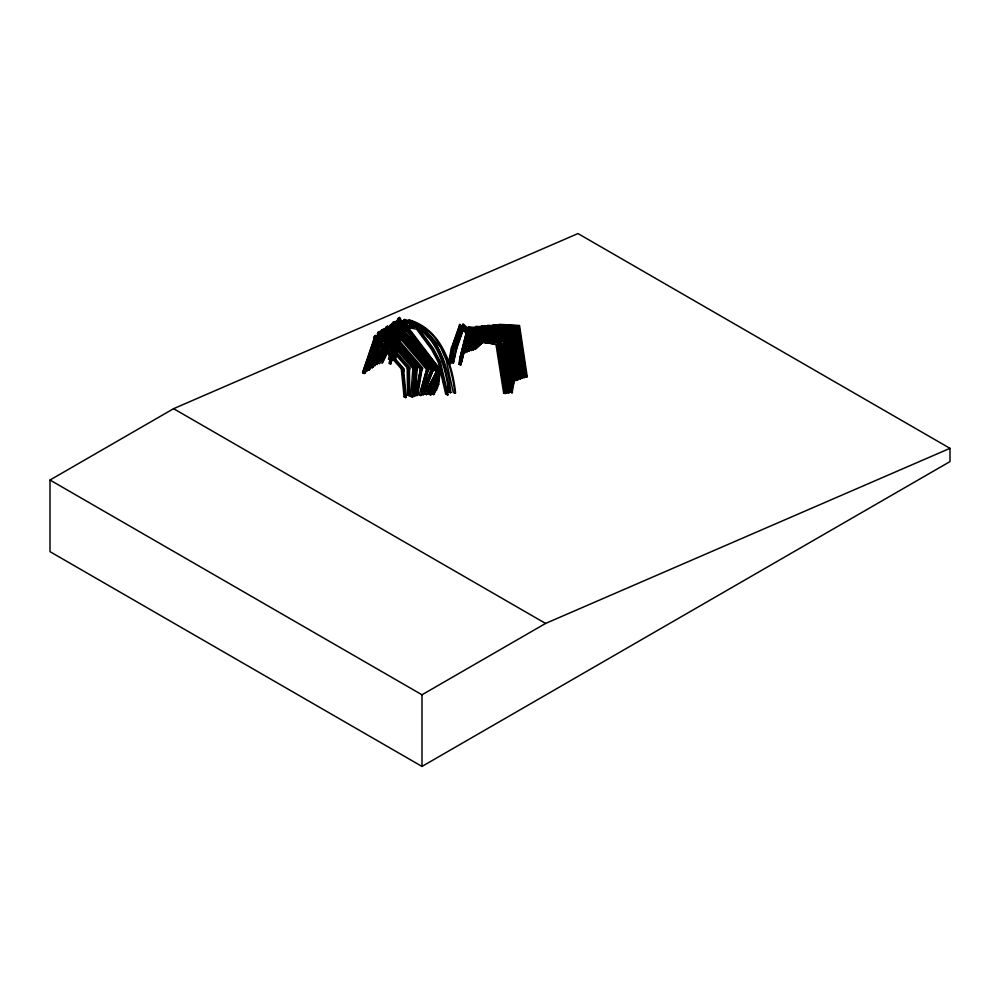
<?xml version="1.0" encoding="UTF-8"?>
<svg xmlns="http://www.w3.org/2000/svg" width="1000" height="1000" viewBox="0 0 1000 1000"><rect width="100%" height="100%" fill="white"/><g stroke="black" fill="none" stroke-linecap="round" stroke-linejoin="round"><path stroke-width="1.5" d="M412.9 367.875L414.375 369.575L412.35 397.275L410.812 396.45L412.9 367.875L413.587 367.463L413.125 373.738M412.15 387.113L412.475 382.663M414.837 370.225L412.987 395.513L414.525 396.337L416.55 368.638L415.075 366.938L415.763 366.525M414.95 368.75L415.075 366.938M413.025 396.863L415.05 369.162L381.4 330.125L380.85 331.45L413.45 369.275M415.2 395.925L417.225 368.225L383.575 329.188L383.025 330.513M436.7 382.075L437.825 372M435.7 390.875L436.887 385.988M437.225 383L437.525 380.325M438.2 377.562L432.175 393.738L433.787 394.613L437.362 385.025L438.875 377.15L437.013 382.163M436.388 390.462L438.713 384.188L440.213 370.975L438.363 368.55M401.538 322.05L403.075 320.675L440.887 370.562L440 372.8M420.062 367.438L421.475 369.087L416.975 395.712L415.425 394.875L420.737 367.025M415.425 394.875L417.4 386.838M417.9 383.812L418.413 380.775M418.925 377.75L419.438 374.725M419.95 371.7L420.462 368.675L385.675 328.038L386.25 326.737L422.15 368.675L417.65 395.3L416.1 394.462M448.537 362.825L451.35 348.175L459.95 324.425L473.938 337.85L497.85 342.612L505.875 393.3L503.638 392.863L496 344.625L473.175 340.012L460.238 327.6L452.837 349.4L450.087 363.675L448.537 362.825L450.775 363.25L453.512 348.988L460.913 327.175M450.062 358.013L452.025 347.762L459.95 324.425M453.338 363.188L456.075 348.925L464.162 326.7L456.75 348.512L453.338 363.188L451.788 362.35L454.6 347.7L463.2 323.95L477.175 337.362L501.087 342.137L509.113 392.812L508.438 393.237L506.875 392.388L499.237 344.15M453.025 359L453.587 356.075M392.038 342.863L388.488 359.237L390.725 359.675M390.05 360.087L393.488 344.175M391.662 355.337L392.287 352.438M393.225 348.1L393.85 345.213M395.737 347.788L393.15 359.7L394.712 360.55M395.025 359.1L398.162 344.637L406.675 328M395.4 360.125L398.837 344.225L406.65 328.963M466.887 329.75L459.5 360.288L460.188 359.875M459.237 362.275L466.35 334.012M469.175 332.5L460.562 365.037L458.988 364.175L468.125 327.262L468.8 326.838L480.15 338.113M459.913 361.863L461.362 355.988M462.088 353.038L465.363 339.825M461.125 357.863L462.587 351.962M462.95 350.487L466.337 336.8M462.362 357.375L467.75 335.575M460.562 365.037L468.837 331.538M461.488 362.713L467.9 336.737L469.712 332.812M463.338 351.863L464.9 352.725L469.25 335.15M470.288 333.275L464.9 352.725M426.4 368.5L427.775 370.112L420.812 395.688L419.237 394.837L427.088 368.088M421.112 390.037L426.675 369.588L389.7 326.15L390.3 324.888L428.45 369.7L421.5 395.275L419.237 394.837M400.7 331.8L393.413 348.162L388.988 363.3L390.562 364.162L395.538 349.075M389.637 362.975L392.475 353.288M390.562 364.162L394.862 349.5M435.238 374.825L437.962 368.05L439.3 369.712L430.6 394.963L429.012 394.1L433.8 379.275M429.012 394.1L431.6 387.75M438.137 370.3L438.612 368.85M430.6 394.963L438.625 370.125L439.975 369.3L398.85 317.875L396.725 322.025M439.975 369.3L438.837 371.175M401.112 368.638L373.888 337.562L374.363 336.15L403.537 369.438L406.3 397.275L405.613 397.587L404.075 396.75L401.213 367.975L401.887 367.562M376.112 339.75L364.837 373.3L362.587 372.762L375.037 335.737L404.212 369.025L403.75 371.65M362.587 372.762L374.275 339.6M364.188 373.638L375.925 338.7L383.888 347.788M376.613 338.288L377.088 336.875L375.712 335.325M455.763 345.825L462.7 325.412M432.175 393.738L436.538 383.413L435.863 383.825M433.787 394.613L438.038 384.613L439.525 371.388L440.887 370.562M407.887 368.65L377.475 333.625L377.987 332.25L409.387 368.425L409.825 395.462L409.15 395.775L407.625 394.95L407.175 367.062L407.85 366.65M368.237 359.637L370.988 352.325M371.262 351.575L374.975 341.688M376.475 337.7L378.663 331.838L410.075 368.013L409.425 370.425M377.7 335.812L379.338 331.425L380.7 332.987L380.188 334.363M379.637 335.8L365.462 372.212L380.7 332.987M431.262 368.888L421.587 394.125L423.2 395L432.6 370.475L431.262 368.888L431.938 368.475L423.888 389.5M423.888 394.588L433.275 370.062L392.875 322.35L392.238 323.587L431.413 369.837L430.737 370.25M472.287 333.913L465.312 351.05L466.938 351.938L473.175 337.863M467.738 346.35L472.388 334.925M466.938 351.938L472.5 338.275M371.375 355.7L373.162 351.375M374.35 348.475L382.075 329.712L415.725 368.75L414.913 370.975M380.975 333.625L382.75 329.3L384.1 330.863L383.55 332.188M398 350.15L382.875 332.6L367.062 371.025L382.975 333.612M383.7 330.1L384.25 328.775L417.9 367.812L417.088 370.037M367.612 369.2L369.237 370.087L385.05 331.662L384.375 332.075L414.613 367.175M385.138 332.675L369.237 370.087M385.725 331.25L386.275 329.925L384.925 328.363M401.925 329.075L403.75 324.988M397.738 339.575L400.775 332.75M397.362 343.875L404.888 327M397.413 344.862L404.938 327.987M385.7 329.087L386.925 326.325L422.825 368.263L421.875 370.312M385.763 330.05L387.612 325.913L388.95 327.475L388.375 328.775M389.725 331.562L387.688 329.188L370.1 368.6L385.225 335.825M386.488 333L387.738 330.188M467.225 337.15L469.65 331.925M371.35 365.438L385.087 336.763M386.4 334.025L390.975 324.475L429.125 369.288L428.05 371.2M384.462 339.075L385.775 336.35M389.7 328.15L391.662 324.062L393 325.625L388.375 335.262M370.688 366.8L372.35 367.7L387.025 337.062M388.363 334.275L391.712 327.3L393.688 329.625M372.35 367.7L387.038 338.05M396.337 328.175L393.137 334.75L397.675 329.725M379.575 363.738L396.337 329.137M381.012 361.763L388.35 346.613M393.013 336.987L395.025 332.85M381.887 363.288L391.763 342.9M393.088 340.175L401.587 323.625M382.663 362.663L391.825 343.75M393.137 341.05L398.375 330.25M397.587 323.688L398.237 322.475L396.912 320.9L395.562 321.725L438.212 372.325L426.512 394.65L424.85 393.75L436.887 370.75L426.825 390.737M426.512 394.65L437.537 372.738L438.9 371.912L396.238 321.312L395.575 322.525M438.9 371.912L437.587 373.562M390.1 328.7L393.55 321.938L433.963 369.65L432.762 371.425M373.8 364.787L387.2 338.55M388.612 335.8L395.562 323.1L394.237 321.525M387.875 338.137L373.125 366.138M389.288 335.387L394.225 325.712M394.925 324.338L395.562 323.1M393.425 340.15L401.05 325.225M403.125 322.1L404.513 319.387C436.062 328.7 447.7 362.938 450.9 392.475L448.625 392.025C445.475 363.963 434.913 331.037 404.837 321.987L410.988 324.113M394.2 342.788L399.875 331.7M401.3 328.925L402.713 326.15M394.875 342.375L400.55 331.275M405.725 325.688L408.5 320.262C440.05 329.575 451.688 363.812 454.888 393.35L455.562 392.938C452.362 363.4 440.737 329.162 409.175 319.85M437.175 369.1L397.537 319.525L399.525 317.462L400.788 319.175L390.6 338.15M381.138 352.475L375.475 363.537L377.137 364.45L389.862 340.5M397.4 321.613L399.525 317.462M377.137 364.45L389.188 340.913M391.287 337.738L399.787 321.125M395.562 321.725L394.9 322.938L436.262 371.987L435.588 372.4M390.5 331.938L394.125 325.213M374.738 365.112L388.725 339.237M390.2 336.512L395.625 326.475M374.688 366.062L396.3 326.062M473.462 339.613L467.388 350.288L469.087 351.213L475.925 339.963M470.35 345.875L473.387 340.525M469.087 351.213L475.25 340.375M470.375 348.275L475.887 340.763M473.812 344.113L475.65 341.6M469.462 349.525L471.225 350.487L478.275 340.875M478.963 340.462L471.225 350.487M468.137 334.837L469.738 332.912M468.812 334.425L470.412 332.5M397.413 326.975L403.075 320.675M397.013 327.762L403.762 320.262L405.012 321.925L393.825 334.338M397.688 327.35L401.312 323.325M398.638 328.65L402.5 324.363M474.438 345.475L478.488 341M481.062 341.512L473.925 349.438L471.4 348.85L473.237 349.85L480.387 341.925M478.025 343.85L480.288 341.725M483.038 341.987L475.387 349.125L483.713 341.575M419.875 328.975L420.562 328.55M398.162 344.637L398.837 344.225M393.413 348.162L394.087 347.75M403.825 319.8L424.55 329.438L425.225 329.012L422.5 327.75M435.85 346.7L436.525 346.287L433.537 342.962M467.4 329.812L459.75 358.387L460.438 357.962M424.55 329.438L440.513 347.163L441.2 346.737L442.325 349.338M466.488 331.613L467.163 331.2M465.775 335.838L466.45 335.412M451.35 348.175L452.025 347.762M454.6 347.7L455.275 347.287M452.837 349.4L453.512 348.988M456.075 348.925L456.75 348.512M459.275 324.837L473.25 338.263L473.938 337.85M462.512 324.363L476.5 337.788L477.175 337.362M473.175 340.012L473.85 339.6L469.538 335.462M473.25 338.263L481.788 339.762M463.762 352.1L464.438 351.688M476.5 337.788L485.037 339.288M460.65 354.75L461.337 354.325M481.538 342.05L495.225 343.95M482.238 342.025L481.562 342.438L489.55 342.875M462.225 355.6L462.9 355.188M451.788 362.35L452.463 361.938M450.087 363.675L450.775 363.25M473.237 349.85L473.925 349.438M475.188 326.775L511.1 328.3L518.787 379.412L516.55 378.988M458.988 364.175L461.238 364.625M481.112 340.175L497.85 342.612M484.35 339.7L501.087 342.137M442.912 382.075L443.587 381.662M448.625 392.025L450.9 392.475M448.025 394.7L445.75 394.25L438.338 362.425L431.562 349.5L416.587 329.175L406.35 327.275M500.737 374.588L501.425 374.175M502.2 374.812L502.875 374.4M503.988 374.113L504.663 373.688M505.45 374.338L506.125 373.925M514.513 379.762L516.75 380.2L514.513 379.762L507.225 331.3M519.375 377.85L518.688 378.263L520.925 378.688L513.237 327.575L481.737 325.838M513.913 381.575L514.587 381.15L506.9 330.037L467.912 327.9M524.987 376.163L527.225 376.6L524.987 376.163L517.7 327.7M513.387 383.488L514.062 383.075L506.225 330.45L467.238 328.312M520.837 377.537L523.062 377.962L515.388 326.85L487.6 325.325M525.087 377.325L522.85 376.887L525.087 377.325L517.4 326.2L493.312 324.888M503.638 392.863L505.875 393.3M506.875 392.388L507.562 391.962L507.075 388.925M510.163 392.075L512.4 392.512L510.163 392.075L502.875 343.612L499.913 343.45M397.537 319.525L398.212 319.113M392.238 323.587L392.925 323.175M385.675 328.038L386.35 327.625M377.475 333.625L378.15 333.212M380.85 331.45L381.525 331.037M389.7 326.15L390.375 325.737M388.275 327.887L388.95 327.475M383.425 331.275L384.1 330.863M392.312 326.037L393 325.625M393.575 325.163L394.25 324.75M397.562 322.887L398.237 322.475M373.888 337.562L374.562 337.15M385.6 330.337L386.275 329.925M387.013 329.6L387.688 329.188M382.2 333.013L382.875 332.6M391.025 327.713L391.712 327.3M376.4 337.287L377.088 336.875M405.012 321.925L403.462 323.288L404.15 322.875M392.413 332.425L393.088 332.013M427.863 356.775L428.537 356.362M409.15 395.775L408.713 368.837L409.387 368.425M419.787 369.087L420.462 368.675M435.962 367.475L436.637 367.062M438.587 370.238L439.263 369.825L437.962 368.05M404.075 396.75L406.3 397.275M410.812 396.45L411.488 396.037M437.362 385.025L438.713 384.188M424.85 393.75L427.188 394.237M429.65 394.45L430.325 394.038M50 480.025L173.588 408.675L577.975 233.562L949.975 448.338L950 461.587L421.987 766.438L50 551.663L50 480.025L421.987 694.788L545.575 623.438L949.975 448.338M407.625 394.95L409.825 395.462M499.15 324.363L519.538 325.487L527.225 376.6M498.475 324.775L518.862 325.9L526.55 377.013M492.638 325.3L516.712 326.625L524.4 377.738M486.925 325.737L514.7 327.262L522.388 378.387M481.062 326.262L512.562 327.987L520.25 379.1M475.863 326.362L511.1 328.3M471.975 330.062L506.375 331.962M475.9 330.737L505.7 332.375L513.713 384.925L513.038 385.337L505.35 334.225L484.425 333.075L473.162 330.1M506.037 333.812L485.112 332.663L473.837 329.688M485.988 338.762L499.038 339.475M485.175 340.312L488.137 340.475M491.138 340.65L504.712 341.388L512.4 392.512M491.225 341.05L504.038 341.812L511.725 392.925M405.887 324.85L417.55 327.013L433.3 348.387L440.387 361.925L448.05 394.812L447.35 395.125L439.7 362.337L432.612 348.812L416.875 327.425L405.2 325.262M409.95 327.4L412.875 327.938M472.4 329.012L484.162 334.425L505.475 335.6L513.162 386.712L512.487 387.125L504.8 336.012L483.488 334.837L473.038 330.025M480.037 334.963L483.85 336.725M454.888 393.35L453.3 392.488L446.2 360.1L440.513 347.163M432.85 393.325L434.462 394.2M429.688 393.688L431.275 394.55M371.375 366.388L373.025 367.287M369.137 367.3L370.775 368.188M363.25 372.425L364.837 373.3M173.588 408.675L545.575 623.438M471.238 328.35L483.525 336.3L505.225 337.5L512.913 388.612L512.238 389.025L504.55 337.912L482.85 336.725L470.562 328.775M479.175 336.062L483.088 338.6M470.025 327.688L482.863 338.275L504.963 339.487L512.65 390.6L511.962 391.012L504.275 339.9L482.188 338.688L469.35 328.1M463.475 327.113L475.337 338.5M468.125 327.262L479.475 338.525M469.188 330.163L476.4 337.325M420.2 327.4L436.912 345.95L442.938 359.688L450.213 392.887M424.55 332.987L428.537 337.425M385.875 350.062L390.85 355.737M392.837 358.013L397.812 363.688M399.8 365.95L401.8 368.225M401.213 367.975L402.85 369.85L405.613 397.587M380.513 335.925L383.512 339.387M387.525 344L390.525 347.463M393.537 350.925L396.538 354.387M400.55 359L403.55 362.463M407.175 367.062L408.713 368.837M391.75 333.925L395.8 338.663M397.825 341.025L411 356.425M395.662 331.962L399.625 336.613M401.613 338.938L404.575 342.425M408.537 347.075L410.525 349.4M414.475 354.05L416.463 356.388M397.9 325.275L400.863 328.787M402.837 331.138L405.812 334.663M408.775 338.175L411.75 341.7M414.712 345.225L416.7 347.562M419.663 351.087L422.625 354.613M425.525 358.038L427.425 360.3M436.213 371.163L437.537 372.738M398.175 318.288L439.3 369.712M404.012 326.362L414.65 339.663M416.587 342.088L418.512 344.5L416.712 342.075M420.45 346.925L422.388 349.338L420.425 346.975M434.95 365.05L437.85 368.688M437.287 368.462L438.625 370.125M402.4 321.087L431.912 360.025M406.5 328.6L408.363 331.05M410.213 333.5L414.862 339.625M425.075 353.1L437.575 369.613M419.025 331.15L423.438 337.125M426.075 340.712L429.6 345.5M398.85 317.875L400.1 319.587M444.038 353.212L445.737 357.1M437.088 347.575L438.225 350.163M439.938 354.05L441.637 357.925M448.325 387.137L449.312 391.6M500.412 342.55L508.438 393.237M501.1 351.225L501.575 354.212M502.05 357.212L502.525 360.213M506.112 382.825L506.6 385.875M497.163 343.038L505.2 393.713M498.1 353.2L498.575 356.188M499.05 359.188L499.525 362.188M503.113 384.825L503.587 387.875M519.062 331.825L519.525 334.862M524.075 365.15L524.538 368.175M516.05 340.775L516.5 343.8M521.062 374.087L521.512 377.125M515.05 349.062L515.5 352.1M518 368.75L518.462 371.788M510.425 328.713L518.1 379.825M516.75 380.2L509.062 329.075L469.4 327.35L508.375 329.5L516.062 380.613M511.087 352.088L511.55 355.112M514.05 371.775L514.513 374.812M505.138 353.688L505.588 356.688M508.062 373.175L508.512 376.163M504.038 347.762L504.487 350.788M504.95 353.812L505.4 356.85M505.863 359.875L506.538 364.425M507 367.45L507.45 370.475M507.912 373.512L508.587 378.05M509.05 381.087L509.5 384.113M509.963 387.137L510.412 390.175M402.113 369.775L402.55 374.2M403.137 380.1L403.438 383.05M404.162 390.438L404.462 393.387M408.175 386.85L408.3 394.625M421.987 694.788L421.987 766.438"/></g></svg>
